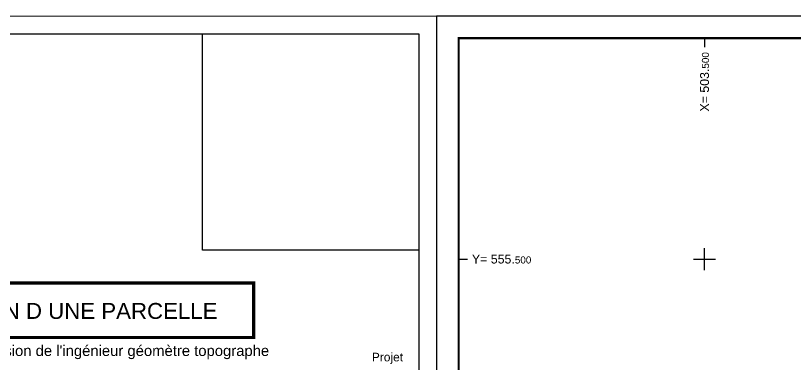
# Model space of a CAD drawing. Header units: millimetres. Extents: x 10 to 1007146, y 455139 to 1110758.
# Drawn here: x 503344.2 to 503520.6, y 555476.2 to 555555 of the extents above; entities that cross this region are included whole.
import ezdxf
from ezdxf.enums import TextEntityAlignment as Align

# ---------------------------------------------------------------- set-up
doc = ezdxf.new("R2010")
doc.units = ezdxf.units.MM
doc.header["$LTSCALE"] = 10
for name, color, linetype in [('CADRE', 7, 'Continuous'), ('Carroyage(1)', 7, 'Continuous'), ('Carroyage(1)_Croix', 7, 'Continuous'), ('Carroyage(1)_Textes', 7, 'Continuous'), ('CARTOUCHE', 7, 'Continuous'), ('DEMENDEUR', 7, 'Continuous'), ('TEXTE_CARTOUCHE', 7, 'Continuous')]:
    doc.layers.add(name, color=color, linetype=linetype)
doc.styles.add('MON', font='arial.ttf', dxfattribs={"height": 0.5})
doc.styles.get("Standard").update_dxf_attribs({"font": 'arial.ttf'})
picture_1 = doc.add_image_def('image1.jpg', size_in_pixel=(2048, 2048))

msp = doc.modelspace()

# ---------------------------------------------------------------- linework, layer by layer
at = {"color": 0}
msp.add_lwpolyline([(503913.7, 555554.94), (503439.38, 555554.94), (503439.38, 555274.94), (503913.7, 555274.94)], close=True, dxfattribs=at)
at = {"color": 1, "const_width": 0.72}
msp.add_lwpolyline([(503398.02, 555494.59), (503281.18, 555494.59), (503281.18, 555482.28), (503398.02, 555482.28)], close=True, dxfattribs=at)
at = {"layer": 'CADRE', "color": 0, "lineweight": -2, "const_width": 0.2, "flags": 128}
msp.add_lwpolyline([(503245.38, 555554.95), (503439.39, 555554.94), (503439.38, 555274.94), (503245.38, 555274.94)], close=True, dxfattribs=at)
at = {"layer": 'CADRE', "color": 0, "lineweight": -2, "elevation": -0.35}
msp.add_lwpolyline([(503249.38, 555550.95), (503435.39, 555550.94), (503435.38, 555278.94), (503249.38, 555278.94)], close=True, dxfattribs=at)
at = {"layer": 'Carroyage(1)'}
for p, q in [((503500, 555549.94), (503500, 555547.94)), ((503444.38, 555500), (503446.38, 555500))]:
    msp.add_line(p, q, dxfattribs=at)
msp.add_lwpolyline([(503913.7, 555274.94), (503913.7, 555554.94), (503439.38, 555554.94), (503439.38, 555274.94)], close=True, dxfattribs=at)
at = {"layer": 'Carroyage(1)', "const_width": 0.5}
msp.add_lwpolyline([(503908.7, 555279.94), (503908.7, 555549.94), (503444.38, 555549.94), (503444.38, 555279.94)], close=True, dxfattribs=at)
at = {"layer": 'Carroyage(1)_Croix'}
for p, q in [((503500, 555497.5), (503500, 555502.5)), ((503497.5, 555500), (503502.5, 555500))]:
    msp.add_line(p, q, dxfattribs=at)

# ---------------------------------------------------------------- texts
at = {"layer": 'Carroyage(1)_Textes'}
for s, height, p in [('500', 1.6, (503501, 555543.06)), ('X= 503.', 2, (503501, 555533.35))]:
    msp.add_text(s, height=height, rotation=90, dxfattribs=at).set_placement(p)
for s, height, p in [('Y= 555.', 2, (503447.38, 555499)), ('500', 1.6, (503457.09, 555499))]:
    msp.add_text(s, height=height, dxfattribs=at).set_placement(p)
at = {"layer": 'CARTOUCHE', "color": 0, "style": 'MON'}
msp.add_text('Projet', height=1.93, rotation=359.999, dxfattribs=at).set_placement((503424.76, 555478.81, -2246.47), align=Align.TOP_LEFT)
at = {"layer": 'DEMENDEUR', "color": 244, "true_color": 0x991b1e, "style": 'MON'}
msp.add_text('PLAN DE DELIMITATION D UNE PARCELLE', height=3.6001, rotation=359.999, dxfattribs=at).set_placement((503286.99, 555490.08, -0.43), align=Align.TOP_LEFT)
at = {"layer": 'TEXTE_CARTOUCHE', "color": 0, "style": 'MON'}
msp.add_text("- La loi 30-93 relative à l'exercice de la profession de l'ingénieur géomètre topographe", height=2.4, rotation=359.999, dxfattribs=at).set_placement((503274.26, 555480.49), align=Align.TOP_LEFT)

# ---------------------------------------------------------------- pictures from other files: only their frames are drawn
at = {"color": 0}
image = msp.add_image(picture_1, insert=(503386.47, 555502.03, -0.35), size_in_units=(48.92, 48.92), dxfattribs=at)
image.dxf.flags = 7

doc.saveas('drawing.dxf')
